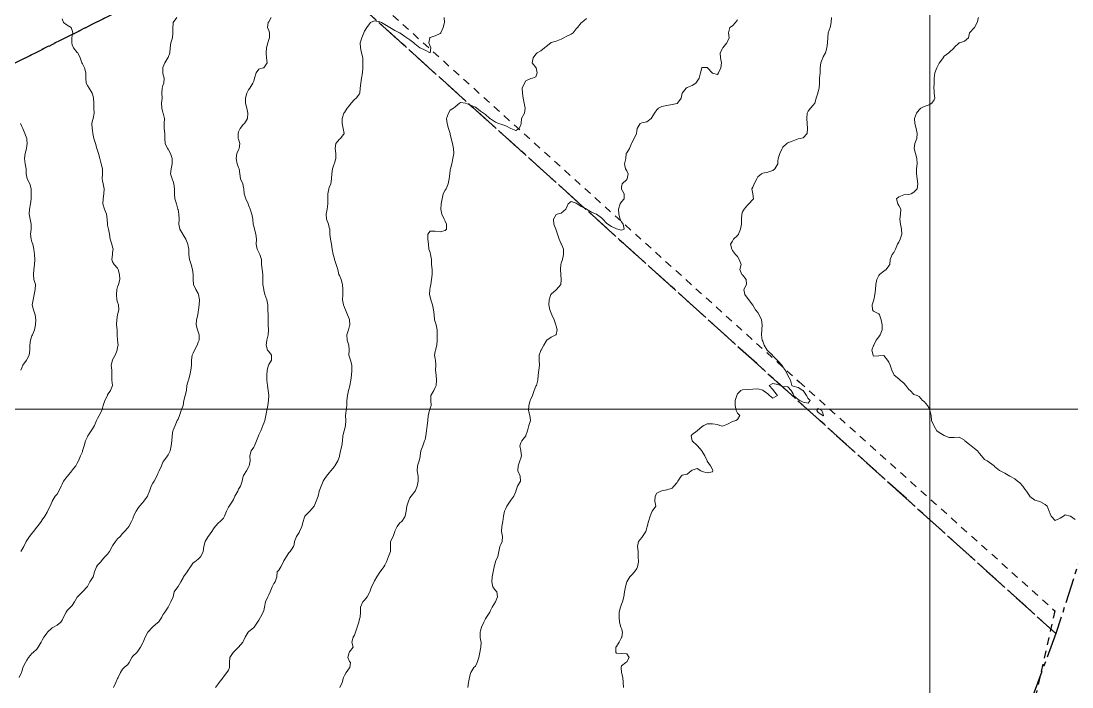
# Model space of a CAD drawing. Header units: centimetres. Extents: x 0 to 642158, y -847 to 649707.
# Drawn here: x 617676.7 to 617780.9, y 620859.8 to 620925.9 of the extents above; entities that cross this region are included whole.
import ezdxf

# ---------------------------------------------------------------- set-up
doc = ezdxf.new("R2010")
doc.units = ezdxf.units.CM
doc.header["$MEASUREMENT"] = 0
doc.linetypes.add('CENTERX2', pattern=[4, 2.5, -0.5, 0.5, -0.5])
doc.linetypes.add('JIS_02_0.7', pattern=[1.35, 0.75, -0.6])
for name, color, linetype, lineweight in [('MEV_grille', 254, 'Continuous', 9), ('WAL_parcellaire agricole', 7, 'JIS_02_0.7', 25), ('WAL_topographie 0.5', 253, 'Continuous', 20)]:
    doc.layers.add(name, color=color, linetype=linetype, lineweight=lineweight)
doc.layers.add('SPW_parcellaire cadastral', color=7, linetype='CENTERX2', lineweight=25, true_color=0xff0542)

# ---------------------------------------------------------------- blocks, each defined once
blk = doc.blocks.new('*U114')
at = {"layer": 'MEV_grille', "transparency": 33554687}
blk.add_lwpolyline([(-1338.46, 0), (1338.46, 0)], dxfattribs=at)
blk = doc.blocks.new('*U115')
at = {"layer": 'MEV_grille', "color": 0, "linetype": 'ByBlock', "lineweight": -2, "transparency": 16777216}
blk.add_blockref('*U114', (0, -1500), dxfattribs=at)
blk = doc.blocks.new('*U112')
at = {"layer": 'MEV_grille', "transparency": 33554687}
blk.add_lwpolyline([(0, 1825.48), (0, -1825.48)], dxfattribs=at)
blk = doc.blocks.new('*U113')
at = {"layer": 'MEV_grille', "color": 0, "linetype": 'ByBlock', "lineweight": -2, "transparency": 16777216}
blk.add_blockref('*U112', (2400, 0), dxfattribs=at)

msp = doc.modelspace()

# ---------------------------------------------------------------- linework, layer by layer
at = {"layer": 'SPW_parcellaire cadastral'}
for points in [[(617779.34, 620865.11), (617603.18, 621024.13), (617678.97, 621055.85), (617787.52, 620940), (617786.57, 620935.84), (617785.94, 620887.09), (617785.93, 620885.79), (617779.34, 620865.11)], [(617779.34, 620865.11), (617770.64, 620841.83), (617609.56, 620765.11), (617530.48, 620889.8), (617510.4, 620919.6), (617480.64, 620965.03), (617603.18, 621024.13), (617779.34, 620865.11)]]:
    msp.add_lwpolyline(points, dxfattribs=at)
at = {"layer": 'WAL_parcellaire agricole'}
for points in [[(617550.33, 620858.66), (617480.86, 620964.28), (617526.35, 620988.45), (617573.68, 621011.46), (617604.31, 621025.18), (617703.53, 620935.51), (617550.33, 620858.66)], [(617606.25, 620772.59), (617583.21, 620807.13), (617563, 620838.08), (617550.33, 620858.66), (617703.53, 620935.51), (617753.86, 620890.1), (617779.24, 620867.36), (617776.12, 620853.61), (617606.25, 620772.59)]]:
    msp.add_lwpolyline(points, dxfattribs=at)
at = {"layer": 'WAL_topographie 0.5'}
for points in [[(617692.11, 620926.25), (617691.77, 620925.75), (617691.75, 620925.62), (617691.72, 620925.25), (617691.73, 620924.75), (617691.68, 620924.25), (617691.54, 620923.75), (617691.45, 620923.25), (617691.42, 620922.75), (617691.25, 620922.28), (617691.24, 620922.25), (617690.95, 620921.75), (617690.75, 620921.28), (617690.74, 620921.25), (617690.74, 620920.75), (617690.75, 620920.7), (617690.88, 620920.25), (617690.82, 620919.75), (617690.75, 620919.52), (617690.68, 620919.25), (617690.65, 620918.75), (617690.67, 620918.25), (617690.61, 620917.75), (617690.62, 620917.25), (617690.75, 620916.82), (617690.77, 620916.75), (617690.89, 620916.25), (617690.88, 620915.75), (617690.87, 620915.25), (617690.93, 620914.75), (617690.94, 620914.25), (617690.96, 620913.75), (617691.21, 620913.25), (617691.25, 620913.19), (617691.51, 620912.75), (617691.65, 620912.25), (617691.67, 620911.75), (617691.56, 620911.25), (617691.5, 620910.75), (617691.65, 620910.25), (617691.75, 620909.98), (617691.82, 620909.75), (617691.9, 620909.25), (617691.9, 620908.75), (617691.94, 620908.25), (617692.09, 620907.75), (617692.24, 620907.25), (617692.25, 620907.19), (617692.32, 620906.75), (617692.34, 620906.25), (617692.31, 620905.75), (617692.41, 620905.25), (617692.72, 620904.75), (617692.75, 620904.69), (617693.02, 620904.25), (617693.21, 620903.75), (617693.25, 620903.57), (617693.3, 620903.25), (617693.31, 620902.75), (617693.37, 620902.25), (617693.55, 620901.75), (617693.67, 620901.25), (617693.73, 620900.75), (617693.75, 620900.25), (617693.75, 620900.25), (617693.79, 620899.75), (617694.02, 620899.25), (617694.25, 620898.85), (617694.29, 620898.75), (617694.38, 620898.25), (617694.34, 620897.75), (617694.27, 620897.25), (617694.25, 620897.06), (617694.2, 620896.75), (617694.08, 620896.25), (617694.05, 620895.75), (617694.19, 620895.25), (617694.25, 620895.06), (617694.33, 620894.75), (617694.33, 620894.25), (617694.25, 620894.04), (617694.14, 620893.75), (617693.89, 620893.25), (617693.75, 620892.94), (617693.66, 620892.75), (617693.57, 620892.25), (617693.57, 620891.75), (617693.52, 620891.25), (617693.42, 620890.75), (617693.27, 620890.25), (617693.25, 620890.19), (617693.11, 620889.75), (617693.07, 620889.25), (617692.96, 620888.75), (617692.82, 620888.25), (617692.75, 620887.75), (617692.75, 620887.75), (617692.57, 620887.25), (617692.38, 620886.75), (617692.25, 620886.4), (617692.17, 620886.25), (617691.95, 620885.75), (617691.75, 620885.3), (617691.73, 620885.25), (617691.67, 620884.75), (617691.63, 620884.25), (617691.56, 620883.75), (617691.45, 620883.25), (617691.25, 620882.86), (617691.19, 620882.75), (617690.83, 620882.25), (617690.75, 620882.11), (617690.59, 620881.75), (617690.38, 620881.25), (617690.25, 620880.99), (617690.15, 620880.75), (617689.86, 620880.25), (617689.75, 620880.05), (617689.59, 620879.75), (617689.42, 620879.25), (617689.25, 620878.86), (617689.2, 620878.75), (617688.86, 620878.25), (617688.75, 620878.11), (617688.41, 620877.75), (617688.25, 620877.52), (617688.09, 620877.25), (617687.84, 620876.75), (617687.75, 620876.51), (617687.63, 620876.25), (617687.36, 620875.75), (617687.25, 620875.62), (617686.93, 620875.25), (617686.75, 620875.06), (617686.49, 620874.75), (617686.25, 620874.51), (617686.04, 620874.25), (617685.75, 620873.83), (617685.7, 620873.75), (617685.43, 620873.25), (617685.25, 620872.99), (617685.01, 620872.75), (617684.75, 620872.45), (617684.57, 620872.25), (617684.25, 620871.9), (617684.14, 620871.75), (617683.97, 620871.25), (617683.81, 620870.75), (617683.75, 620870.64), (617683.5, 620870.25), (617683.25, 620869.77), (617683.24, 620869.75), (617682.75, 620869.25), (617682.75, 620869.25), (617682.26, 620868.75), (617682.25, 620868.74), (617681.97, 620868.25), (617681.75, 620867.9), (617681.59, 620867.75), (617681.25, 620867.39), (617681.14, 620867.25), (617680.88, 620866.75), (617680.75, 620866.43), (617680.62, 620866.25), (617680.25, 620865.94), (617679.88, 620865.75), (617679.75, 620865.69), (617679.3, 620865.25), (617679.25, 620865.19), (617678.94, 620864.75), (617678.75, 620864.45), (617678.65, 620864.25), (617678.38, 620863.75), (617678.25, 620863.58), (617677.88, 620863.25), (617677.75, 620863.15), (617677.42, 620862.75), (617677.25, 620862.48), (617677.12, 620862.25), (617676.86, 620861.75), (617676.75, 620861.33), (617676.73, 620861.25), (617676.48, 620860.75)], [(617680.75, 620926.11), (617680.88, 620925.75), (617681.25, 620925.49), (617681.63, 620925.25), (617681.75, 620924.96), (617681.81, 620924.75), (617681.75, 620924.45), (617681.72, 620924.25), (617681.7, 620923.75), (617681.75, 620923.55), (617681.88, 620923.25), (617682.25, 620922.79), (617682.29, 620922.75), (617682.55, 620922.25), (617682.71, 620921.75), (617682.75, 620921.67), (617682.95, 620921.25), (617683.09, 620920.75), (617683.09, 620920.25), (617683.12, 620919.75), (617683.25, 620919.51), (617683.42, 620919.25), (617683.73, 620918.75), (617683.75, 620918.68), (617683.85, 620918.25), (617683.88, 620917.75), (617683.9, 620917.25), (617683.93, 620916.75), (617683.82, 620916.25), (617683.75, 620916.03), (617683.69, 620915.75), (617683.73, 620915.25), (617683.75, 620915.06), (617683.79, 620914.75), (617683.88, 620914.25), (617684.04, 620913.75), (617684.18, 620913.25), (617684.25, 620913.06), (617684.35, 620912.75), (617684.49, 620912.25), (617684.61, 620911.75), (617684.74, 620911.25), (617684.74, 620910.75), (617684.71, 620910.25), (617684.75, 620910.05), (617684.81, 620909.75), (617684.92, 620909.25), (617684.88, 620908.75), (617684.8, 620908.25), (617684.77, 620907.75), (617684.96, 620907.25), (617685.16, 620906.75), (617685.2, 620906.25), (617685.23, 620905.75), (617685.25, 620905.66), (617685.35, 620905.25), (617685.43, 620904.75), (617685.51, 620904.25), (617685.69, 620903.75), (617685.75, 620903.47), (617685.8, 620903.25), (617685.75, 620902.92), (617685.73, 620902.75), (617685.68, 620902.25), (617685.75, 620902.02), (617685.92, 620901.75), (617686.25, 620901.37), (617686.32, 620901.25), (617686.43, 620900.75), (617686.47, 620900.25), (617686.35, 620899.75), (617686.25, 620899.53), (617686.18, 620899.25), (617686.14, 620898.75), (617686.18, 620898.25), (617686.25, 620898), (617686.33, 620897.75), (617686.36, 620897.25), (617686.25, 620896.75), (617686.25, 620896.75), (617686.16, 620896.25), (617686.15, 620895.75), (617686.19, 620895.25), (617686.21, 620894.75), (617686.25, 620894.25), (617686.25, 620894.25), (617686.29, 620893.75), (617686.25, 620893.55), (617686.19, 620893.25), (617686.01, 620892.75), (617685.75, 620892.27), (617685.74, 620892.25), (617685.62, 620891.75), (617685.67, 620891.25), (617685.67, 620890.75), (617685.69, 620890.25), (617685.73, 620889.75), (617685.54, 620889.25), (617685.25, 620888.8), (617685.23, 620888.75), (617684.98, 620888.25), (617684.81, 620887.75), (617684.75, 620887.48), (617684.68, 620887.25), (617684.43, 620886.75), (617684.25, 620886.45), (617684.17, 620886.25), (617683.95, 620885.75), (617683.75, 620885.42), (617683.64, 620885.25), (617683.3, 620884.75), (617683.25, 620884.64), (617683.07, 620884.25), (617682.93, 620883.75), (617682.78, 620883.25), (617682.75, 620883.16), (617682.58, 620882.75), (617682.38, 620882.25), (617682.25, 620882.03), (617682.09, 620881.75), (617681.75, 620881.33), (617681.7, 620881.25), (617681.29, 620880.75), (617681.25, 620880.7), (617680.89, 620880.25), (617680.75, 620879.95), (617680.66, 620879.75), (617680.43, 620879.25), (617680.25, 620878.96), (617680.04, 620878.75), (617679.77, 620878.25), (617679.75, 620878.23), (617679.55, 620877.75), (617679.29, 620877.25), (617679.25, 620877.16), (617679.02, 620876.75), (617678.75, 620876.4), (617678.65, 620876.25), (617678.29, 620875.75), (617678.25, 620875.69), (617677.92, 620875.25), (617677.75, 620875.03), (617677.51, 620874.75), (617677.25, 620874.36), (617677.19, 620874.25), (617676.96, 620873.75), (617676.75, 620873.41), (617676.65, 620873.25)], [(617701.47, 620926.25), (617701.25, 620925.83), (617701.18, 620925.75), (617701.12, 620925.25), (617701.25, 620924.96), (617701.32, 620924.75), (617701.32, 620924.25), (617701.25, 620924.08), (617701.15, 620923.75), (617701.03, 620923.25), (617700.98, 620922.75), (617701.02, 620922.25), (617701.1, 620921.75), (617700.75, 620921.27), (617700.69, 620921.25), (617700.25, 620921.13), (617700.01, 620920.75), (617699.84, 620920.25), (617699.75, 620919.94), (617699.67, 620919.75), (617699.37, 620919.25), (617699.25, 620919.08), (617699.06, 620918.75), (617698.92, 620918.25), (617698.93, 620917.75), (617699.08, 620917.25), (617699.18, 620916.75), (617699.15, 620916.25), (617698.84, 620915.75), (617698.75, 620915.66), (617698.42, 620915.25), (617698.25, 620914.91), (617698.2, 620914.75), (617698.22, 620914.25), (617698.25, 620914.17), (617698.38, 620913.75), (617698.3, 620913.25), (617698.25, 620913.13), (617698.09, 620912.75), (617698.02, 620912.25), (617698.12, 620911.75), (617698.25, 620911.37), (617698.3, 620911.25), (617698.38, 620910.75), (617698.43, 620910.25), (617698.66, 620909.75), (617698.75, 620909.4), (617698.78, 620909.25), (617698.8, 620908.75), (617698.97, 620908.25), (617699.19, 620907.75), (617699.25, 620907.62), (617699.4, 620907.25), (617699.56, 620906.75), (617699.65, 620906.25), (617699.7, 620905.75), (617699.75, 620905.54), (617699.82, 620905.25), (617699.97, 620904.75), (617700.04, 620904.25), (617700.01, 620903.75), (617700.09, 620903.25), (617700.25, 620902.94), (617700.35, 620902.75), (617700.53, 620902.25), (617700.54, 620901.75), (617700.59, 620901.25), (617700.65, 620900.75), (617700.66, 620900.25), (617700.67, 620899.75), (617700.74, 620899.25), (617700.75, 620899.21), (617700.87, 620898.75), (617701.06, 620898.25), (617701.14, 620897.75), (617701.15, 620897.25), (617701.19, 620896.75), (617701.2, 620896.25), (617701.2, 620895.75), (617701.21, 620895.25), (617701.17, 620894.75), (617701.06, 620894.25), (617700.98, 620893.75), (617701.13, 620893.25), (617701.25, 620893.11), (617701.5, 620892.75), (617701.52, 620892.25), (617701.25, 620891.82), (617701.21, 620891.75), (617701.08, 620891.25), (617701.06, 620890.75), (617701.06, 620890.25), (617701.11, 620889.75), (617701.19, 620889.25), (617701.25, 620888.75), (617701.25, 620888.75), (617701.25, 620888.75), (617701.22, 620888.25), (617701.16, 620887.75), (617701.06, 620887.25), (617700.97, 620886.75), (617700.86, 620886.25), (617700.75, 620885.99), (617700.65, 620885.75), (617700.46, 620885.25), (617700.25, 620884.83), (617700.21, 620884.75), (617700.04, 620884.25), (617699.84, 620883.75), (617699.75, 620883.62), (617699.51, 620883.25), (617699.38, 620882.75), (617699.4, 620882.25), (617699.29, 620881.75), (617699.25, 620881.64), (617699.02, 620881.25), (617698.75, 620880.81), (617698.72, 620880.75), (617698.6, 620880.25), (617698.44, 620879.75), (617698.25, 620879.43), (617698.16, 620879.25), (617697.89, 620878.75), (617697.75, 620878.42), (617697.66, 620878.25), (617697.3, 620877.75), (617697.25, 620877.67), (617697.04, 620877.25), (617696.86, 620876.75), (617696.75, 620876.58), (617696.41, 620876.25), (617696.25, 620876.11), (617695.94, 620875.75), (617695.75, 620875.5), (617695.59, 620875.25), (617695.25, 620874.78), (617695.22, 620874.75), (617694.92, 620874.25), (617694.8, 620873.75), (617694.75, 620873.25), (617694.75, 620873.25), (617694.5, 620872.75), (617694.25, 620872.49), (617693.91, 620872.25), (617693.75, 620872.13), (617693.48, 620871.75), (617693.25, 620871.4), (617693.15, 620871.25), (617692.8, 620870.75), (617692.75, 620870.66), (617692.53, 620870.25), (617692.25, 620869.78), (617692.22, 620869.75), (617691.87, 620869.25), (617691.75, 620868.75), (617691.75, 620868.75), (617691.52, 620868.25), (617691.25, 620867.75), (617691.25, 620867.75), (617690.93, 620867.25), (617690.75, 620866.96), (617690.65, 620866.75), (617690.29, 620866.25), (617690.25, 620866.21), (617689.75, 620865.78), (617689.71, 620865.75), (617689.25, 620865.26), (617689.24, 620865.25), (617688.98, 620864.75), (617688.78, 620864.25), (617688.75, 620864.18), (617688.52, 620863.75), (617688.25, 620863.37), (617688.14, 620863.25), (617687.75, 620862.87), (617687.66, 620862.75), (617687.41, 620862.25), (617687.25, 620862.04), (617686.91, 620861.75), (617686.75, 620861.59), (617686.52, 620861.25), (617686.3, 620860.75), (617686.25, 620860.65), (617686.08, 620860.25), (617685.84, 620859.75)], [(617718.65, 620926.25), (617718.68, 620925.75), (617718.53, 620925.25), (617718.31, 620924.75), (617718.25, 620924.67), (617717.75, 620924.43), (617717.25, 620924.26), (617717.23, 620924.25), (617717.11, 620923.75), (617717.25, 620923.41), (617717.31, 620923.25), (617717.27, 620922.75), (617717.25, 620922.75), (617717.24, 620922.75), (617716.75, 620923.02), (617716.25, 620923.24), (617716.24, 620923.25), (617715.75, 620923.65), (617715.62, 620923.75), (617715.25, 620924.03), (617714.94, 620924.25), (617714.75, 620924.38), (617714.25, 620924.72), (617714.21, 620924.75), (617713.75, 620924.97), (617713.25, 620925.25), (617713.25, 620925.25), (617712.75, 620925.56), (617712.42, 620925.75), (617712.25, 620925.84), (617711.75, 620925.94), (617711.34, 620925.75), (617711.25, 620925.62), (617710.97, 620925.25), (617710.75, 620924.91), (617710.68, 620924.75), (617710.47, 620924.25), (617710.31, 620923.75), (617710.34, 620923.25), (617710.46, 620922.75), (617710.56, 620922.25), (617710.57, 620921.75), (617710.58, 620921.25), (617710.55, 620920.75), (617710.45, 620920.25), (617710.37, 620919.75), (617710.32, 620919.25), (617710.28, 620918.75), (617710.25, 620918.68), (617709.9, 620918.25), (617709.75, 620918.12), (617709.42, 620917.75), (617709.25, 620917.54), (617709.02, 620917.25), (617708.75, 620916.84), (617708.69, 620916.75), (617708.53, 620916.25), (617708.54, 620915.75), (617708.64, 620915.25), (617708.72, 620914.75), (617708.36, 620914.25), (617708.25, 620914.17), (617707.9, 620913.75), (617707.82, 620913.25), (617707.9, 620912.75), (617707.91, 620912.25), (617707.75, 620911.79), (617707.73, 620911.75), (617707.56, 620911.25), (617707.49, 620910.75), (617707.48, 620910.25), (617707.4, 620909.75), (617707.25, 620909.37), (617707.21, 620909.25), (617707.11, 620908.75), (617707.11, 620908.25), (617707.12, 620907.75), (617707.05, 620907.25), (617706.93, 620906.75), (617706.97, 620906.25), (617707.18, 620905.75), (617707.25, 620905.43), (617707.29, 620905.25), (617707.31, 620904.75), (617707.38, 620904.25), (617707.47, 620903.75), (617707.53, 620903.25), (617707.63, 620902.75), (617707.75, 620902.32), (617707.77, 620902.25), (617707.94, 620901.75), (617708.09, 620901.25), (617708.21, 620900.75), (617708.25, 620900.65), (617708.43, 620900.25), (617708.55, 620899.75), (617708.59, 620899.25), (617708.59, 620898.75), (617708.57, 620898.25), (617708.65, 620897.75), (617708.75, 620897.48), (617708.85, 620897.25), (617709.07, 620896.75), (617709.25, 620896.28), (617709.26, 620896.25), (617709.28, 620895.75), (617709.25, 620895.66), (617709.14, 620895.25), (617709, 620894.75), (617709.02, 620894.25), (617709.18, 620893.75), (617709.21, 620893.25), (617709.2, 620892.75), (617709.25, 620892.56), (617709.34, 620892.25), (617709.48, 620891.75), (617709.48, 620891.25), (617709.44, 620890.75), (617709.38, 620890.25), (617709.29, 620889.75), (617709.25, 620889.56), (617709.17, 620889.25), (617709.04, 620888.75), (617708.98, 620888.25), (617708.99, 620887.75), (617708.92, 620887.25), (617708.85, 620886.75), (617708.89, 620886.25), (617708.87, 620885.75), (617708.75, 620885.32), (617708.73, 620885.25), (617708.6, 620884.75), (617708.56, 620884.25), (617708.49, 620883.75), (617708.36, 620883.25), (617708.27, 620882.75), (617708.25, 620882.68), (617708.08, 620882.25), (617707.79, 620881.75), (617707.75, 620881.69), (617707.4, 620881.25), (617707.25, 620881.06), (617706.98, 620880.75), (617706.75, 620880.42), (617706.65, 620880.25), (617706.45, 620879.75), (617706.26, 620879.25), (617706.25, 620879.21), (617706.15, 620878.75), (617705.94, 620878.25), (617705.75, 620877.75), (617705.75, 620877.75), (617705.31, 620877.25), (617705.25, 620877.2), (617704.83, 620876.75), (617704.75, 620876.57), (617704.66, 620876.25), (617704.53, 620875.75), (617704.3, 620875.25), (617704.25, 620875.15), (617704, 620874.75), (617703.81, 620874.25), (617703.75, 620873.97), (617703.7, 620873.75), (617703.37, 620873.25), (617703.25, 620873.12), (617703, 620872.75), (617702.75, 620872.34), (617702.71, 620872.25), (617702.45, 620871.75), (617702.25, 620871.42), (617702.09, 620871.25), (617702.03, 620870.75), (617701.88, 620870.25), (617701.75, 620870.08), (617701.59, 620869.75), (617701.38, 620869.25), (617701.25, 620868.96), (617701.15, 620868.75), (617700.93, 620868.25), (617700.81, 620867.75), (617700.75, 620867.42), (617700.7, 620867.25), (617700.43, 620866.75), (617700.25, 620866.44), (617700.14, 620866.25), (617699.79, 620865.75), (617699.75, 620865.71), (617699.25, 620865.29), (617699.21, 620865.25), (617698.91, 620864.75), (617698.75, 620864.4), (617698.68, 620864.25), (617698.25, 620863.76), (617698.24, 620863.75), (617697.75, 620863.28), (617697.72, 620863.25), (617697.39, 620862.75), (617697.35, 620862.25), (617697.35, 620861.75), (617697.25, 620861.48), (617697.1, 620861.25), (617696.75, 620860.81), (617696.71, 620860.75), (617696.31, 620860.25), (617696.25, 620860.17), (617695.97, 620859.75)], [(617732.75, 620926.15), (617732.3, 620925.75), (617732.25, 620925.72), (617731.87, 620925.25), (617731.75, 620925.12), (617731.45, 620924.75), (617731.25, 620924.6), (617730.75, 620924.38), (617730.51, 620924.25), (617730.25, 620924.12), (617729.75, 620923.92), (617729.25, 620923.77), (617729.22, 620923.75), (617728.75, 620923.38), (617728.6, 620923.25), (617728.25, 620922.94), (617727.86, 620922.75), (617727.75, 620922.63), (617727.47, 620922.25), (617727.39, 620921.75), (617727.75, 620921.28), (617727.77, 620921.25), (617727.88, 620920.75), (617727.75, 620920.38), (617727.42, 620920.25), (617727.25, 620920.22), (617726.75, 620919.98), (617726.61, 620919.75), (617726.39, 620919.25), (617726.4, 620918.75), (617726.47, 620918.25), (617726.57, 620917.75), (617726.69, 620917.25), (617726.6, 620916.75), (617726.33, 620916.25), (617726.28, 620915.75), (617726.25, 620915.62), (617726.08, 620915.25), (617725.75, 620915.05), (617725.25, 620915.25), (617725.25, 620915.25), (617724.75, 620915.51), (617724.25, 620915.66), (617724.04, 620915.75), (617723.75, 620915.87), (617723.25, 620916.2), (617723.19, 620916.25), (617722.75, 620916.62), (617722.56, 620916.75), (617722.25, 620916.97), (617721.89, 620917.25), (617721.75, 620917.35), (617721.25, 620917.57), (617720.77, 620917.75), (617720.75, 620917.76), (617720.25, 620917.81), (617720.16, 620917.75), (617719.75, 620917.38), (617719.57, 620917.25), (617719.25, 620917.05), (617719.06, 620916.75), (617718.89, 620916.25), (617718.93, 620915.75), (617719.08, 620915.25), (617719.23, 620914.75), (617719.25, 620914.68), (617719.35, 620914.25), (617719.48, 620913.75), (617719.57, 620913.25), (617719.6, 620912.75), (617719.52, 620912.25), (617719.39, 620911.75), (617719.26, 620911.25), (617719.25, 620911.12), (617719.21, 620910.75), (617719.15, 620910.25), (617719.03, 620909.75), (617718.84, 620909.25), (617718.75, 620909.11), (617718.56, 620908.75), (617718.45, 620908.25), (617718.34, 620907.75), (617718.3, 620907.25), (617718.42, 620906.75), (617718.66, 620906.25), (617718.75, 620906.06), (617718.89, 620905.75), (617718.86, 620905.25), (617718.75, 620905.13), (617718.25, 620904.99), (617717.75, 620905.04), (617717.25, 620905.06), (617717.01, 620904.75), (617717.01, 620904.25), (617717.09, 620903.75), (617717.11, 620903.25), (617717.25, 620902.94), (617717.3, 620902.75), (617717.39, 620902.25), (617717.39, 620901.75), (617717.44, 620901.25), (617717.45, 620900.75), (617717.39, 620900.25), (617717.31, 620899.75), (617717.25, 620899.47), (617717.21, 620899.25), (617717.18, 620898.75), (617717.25, 620898.52), (617717.33, 620898.25), (617717.49, 620897.75), (617717.58, 620897.25), (617717.64, 620896.75), (617717.69, 620896.25), (617717.75, 620896.04), (617717.84, 620895.75), (617717.95, 620895.25), (617717.95, 620894.75), (617717.94, 620894.25), (617717.91, 620893.75), (617717.77, 620893.25), (617717.75, 620893.12), (617717.67, 620892.75), (617717.75, 620892.38), (617717.78, 620892.25), (617717.82, 620891.75), (617717.79, 620891.25), (617717.85, 620890.75), (617717.9, 620890.25), (617717.84, 620889.75), (617717.75, 620889.53), (617717.61, 620889.25), (617717.32, 620888.75), (617717.32, 620888.25), (617717.35, 620887.75), (617717.25, 620887.48), (617717.18, 620887.25), (617717.06, 620886.75), (617717.03, 620886.25), (617716.97, 620885.75), (617716.9, 620885.25), (617716.83, 620884.75), (617716.75, 620884.39), (617716.71, 620884.25), (617716.52, 620883.75), (617716.33, 620883.25), (617716.26, 620882.75), (617716.25, 620882.68), (617716.18, 620882.25), (617716.01, 620881.75), (617715.98, 620881.25), (617716.05, 620880.75), (617716.06, 620880.25), (617715.95, 620879.75), (617715.77, 620879.25), (617715.75, 620879.22), (617715.38, 620878.75), (617715.25, 620878.57), (617715.1, 620878.25), (617714.94, 620877.75), (617714.88, 620877.25), (617714.77, 620876.75), (617714.75, 620876.71), (617714.43, 620876.25), (617714.25, 620876.1), (617713.99, 620875.75), (617713.75, 620875.29), (617713.74, 620875.25), (617713.57, 620874.75), (617713.33, 620874.25), (617713.32, 620873.75), (617713.31, 620873.25), (617713.25, 620873.09), (617713.11, 620872.75), (617712.93, 620872.25), (617712.75, 620871.89), (617712.67, 620871.75), (617712.28, 620871.25), (617712.25, 620871.21), (617711.98, 620870.75), (617711.75, 620870.36), (617711.69, 620870.25), (617711.44, 620869.75), (617711.27, 620869.25), (617711.25, 620869.2), (617711.01, 620868.75), (617710.75, 620868.44), (617710.56, 620868.25), (617710.35, 620867.75), (617710.35, 620867.25), (617710.31, 620866.75), (617710.25, 620866.57), (617710.17, 620866.25), (617710, 620865.75), (617709.84, 620865.25), (617709.75, 620864.95), (617709.61, 620864.75), (617709.48, 620864.25), (617709.61, 620863.75), (617709.25, 620863.31), (617709.23, 620863.25), (617709.09, 620862.75), (617709.25, 620862.34), (617709.35, 620862.25), (617709.3, 620861.75), (617709.25, 620861.72), (617708.91, 620861.25), (617708.75, 620860.95), (617708.67, 620860.75), (617708.52, 620860.25), (617708.29, 620859.75)], [(617747.75, 620926.03), (617747.53, 620925.75), (617747.25, 620925.44), (617746.98, 620925.25), (617746.85, 620924.75), (617746.91, 620924.25), (617746.75, 620923.89), (617746.68, 620923.75), (617746.29, 620923.25), (617746.25, 620923.19), (617746.01, 620922.75), (617746.05, 620922.25), (617746.16, 620921.75), (617746.1, 620921.25), (617745.87, 620920.75), (617745.75, 620920.61), (617745.25, 620920.74), (617745.23, 620920.75), (617744.76, 620921.25), (617744.75, 620921.29), (617744.25, 620921.31), (617744.22, 620921.25), (617744.07, 620920.75), (617743.93, 620920.25), (617743.75, 620919.94), (617743.62, 620919.75), (617743.25, 620919.5), (617742.75, 620919.31), (617742.66, 620919.25), (617742.25, 620918.75), (617742.25, 620918.75), (617742.17, 620918.25), (617741.8, 620917.75), (617741.75, 620917.71), (617741.25, 620917.62), (617740.75, 620917.52), (617740.25, 620917.43), (617739.92, 620917.25), (617739.75, 620917.11), (617739.51, 620916.75), (617739.25, 620916.32), (617739.19, 620916.25), (617738.75, 620915.91), (617738.25, 620915.81), (617738.1, 620915.75), (617737.79, 620915.25), (617737.75, 620915), (617737.72, 620914.75), (617737.5, 620914.25), (617737.25, 620913.82), (617737.22, 620913.75), (617737.02, 620913.25), (617736.75, 620912.83), (617736.71, 620912.75), (617736.66, 620912.25), (617736.54, 620911.75), (617736.62, 620911.25), (617736.75, 620911.05), (617736.89, 620910.75), (617736.81, 620910.25), (617736.75, 620910.17), (617736.29, 620909.75), (617736.25, 620909.42), (617736.24, 620909.25), (617736.25, 620909.22), (617736.51, 620908.75), (617736.49, 620908.25), (617736.25, 620907.97), (617736.09, 620907.75), (617735.93, 620907.25), (617735.98, 620906.75), (617736.12, 620906.25), (617736.25, 620905.97), (617736.39, 620905.75), (617736.5, 620905.25), (617736.25, 620905.15), (617735.86, 620905.25), (617735.75, 620905.28), (617735.25, 620905.52), (617734.88, 620905.75), (617734.75, 620905.86), (617734.37, 620906.25), (617734.25, 620906.39), (617733.75, 620906.73), (617733.72, 620906.75), (617733.25, 620906.94), (617732.76, 620907.25), (617732.75, 620907.26), (617732.25, 620907.49), (617731.83, 620907.75), (617731.75, 620907.82), (617731.25, 620908.01), (617730.95, 620907.75), (617730.75, 620907.3), (617730.72, 620907.25), (617730.25, 620906.85), (617729.85, 620906.75), (617729.75, 620906.72), (617729.48, 620906.25), (617729.51, 620905.75), (617729.71, 620905.25), (617729.75, 620905.16), (617729.9, 620904.75), (617730.04, 620904.25), (617730.25, 620903.8), (617730.28, 620903.75), (617730.48, 620903.25), (617730.48, 620902.75), (617730.37, 620902.25), (617730.25, 620901.89), (617730.21, 620901.75), (617730.2, 620901.25), (617730.23, 620900.75), (617730.25, 620900.25), (617730.25, 620900.25), (617730.25, 620900.25), (617730.22, 620899.75), (617729.79, 620899.25), (617729.75, 620899.22), (617729.25, 620898.79), (617729.23, 620898.75), (617729.06, 620898.25), (617729.03, 620897.75), (617729.13, 620897.25), (617729.25, 620896.93), (617729.33, 620896.75), (617729.56, 620896.25), (617729.72, 620895.75), (617729.75, 620895.61), (617729.87, 620895.25), (617729.75, 620894.8), (617729.71, 620894.75), (617729.25, 620894.54), (617728.84, 620894.25), (617728.75, 620894.13), (617728.52, 620893.75), (617728.27, 620893.25), (617728.25, 620893.2), (617728.06, 620892.75), (617728.07, 620892.25), (617728.09, 620891.75), (617728.02, 620891.25), (617727.96, 620890.75), (617727.93, 620890.25), (617727.79, 620889.75), (617727.75, 620889.66), (617727.58, 620889.25), (617727.4, 620888.75), (617727.25, 620888.39), (617727.18, 620888.25), (617727.03, 620887.75), (617727.01, 620887.25), (617727.15, 620886.75), (617727.22, 620886.25), (617727.06, 620885.75), (617726.91, 620885.25), (617726.75, 620884.78), (617726.74, 620884.75), (617726.36, 620884.25), (617726.25, 620884.03), (617726.16, 620883.75), (617726.25, 620883.3), (617726.26, 620883.25), (617726.32, 620882.75), (617726.25, 620882.53), (617726.16, 620882.25), (617725.98, 620881.75), (617725.96, 620881.25), (617726.2, 620880.75), (617726.22, 620880.25), (617725.92, 620879.75), (617725.77, 620879.25), (617725.75, 620879.22), (617725.55, 620878.75), (617725.25, 620878.35), (617725.19, 620878.25), (617724.85, 620877.75), (617724.75, 620877.53), (617724.64, 620877.25), (617724.53, 620876.75), (617724.47, 620876.25), (617724.35, 620875.75), (617724.33, 620875.25), (617724.44, 620874.75), (617724.39, 620874.25), (617724.25, 620873.94), (617724.16, 620873.75), (617724.07, 620873.25), (617723.96, 620872.75), (617723.75, 620872.28), (617723.74, 620872.25), (617723.6, 620871.75), (617723.5, 620871.25), (617723.42, 620870.75), (617723.36, 620870.25), (617723.47, 620869.75), (617723.75, 620869.39), (617723.86, 620869.25), (617723.93, 620868.75), (617723.75, 620868.25), (617723.75, 620868.25), (617723.41, 620867.75), (617723.25, 620867.42), (617723.18, 620867.25), (617722.86, 620866.75), (617722.75, 620866.57), (617722.57, 620866.25), (617722.36, 620865.75), (617722.25, 620865.4), (617722.2, 620865.25), (617722.2, 620864.75), (617722.25, 620864.5), (617722.3, 620864.25), (617722.29, 620863.75), (617722.25, 620863.6), (617722.18, 620863.25), (617722.07, 620862.75), (617721.91, 620862.25), (617721.75, 620861.88), (617721.58, 620861.75), (617721.28, 620861.25), (617721.25, 620861.17), (617721.17, 620860.75), (617721.05, 620860.25), (617721, 620859.75)], [(617757.06, 620926.25), (617757.05, 620925.75), (617756.95, 620925.25), (617756.75, 620924.75), (617756.75, 620924.75), (617756.69, 620924.25), (617756.67, 620923.75), (617756.59, 620923.25), (617756.48, 620922.75), (617756.25, 620922.36), (617756.2, 620922.25), (617756, 620921.75), (617755.96, 620921.25), (617755.93, 620920.75), (617755.87, 620920.25), (617755.88, 620919.75), (617755.85, 620919.25), (617755.75, 620918.91), (617755.7, 620918.75), (617755.55, 620918.25), (617755.41, 620917.75), (617755.25, 620917.55), (617754.97, 620917.25), (617754.75, 620916.95), (617754.64, 620916.75), (617754.63, 620916.25), (617754.67, 620915.75), (617754.68, 620915.25), (617754.65, 620914.75), (617754.25, 620914.31), (617753.95, 620914.25), (617753.75, 620914.21), (617753.25, 620914.03), (617752.75, 620913.81), (617752.63, 620913.75), (617752.25, 620913.38), (617752.17, 620913.25), (617751.96, 620912.75), (617751.78, 620912.25), (617751.75, 620912), (617751.73, 620911.75), (617751.46, 620911.25), (617751.25, 620911.08), (617750.75, 620910.9), (617750.25, 620910.8), (617750.12, 620910.75), (617749.75, 620910.44), (617749.65, 620910.25), (617749.4, 620909.75), (617749.25, 620909.43), (617749.18, 620909.25), (617749.25, 620908.75), (617749.25, 620908.75), (617749.32, 620908.25), (617749.25, 620908.19), (617748.88, 620907.75), (617748.75, 620907.62), (617748.41, 620907.25), (617748.25, 620906.96), (617748.16, 620906.75), (617748.15, 620906.25), (617748.15, 620905.75), (617748.05, 620905.25), (617747.83, 620904.75), (617747.75, 620904.61), (617747.36, 620904.25), (617747.25, 620904.05), (617747.06, 620903.75), (617747.17, 620903.25), (617747.25, 620903.12), (617747.55, 620902.75), (617747.75, 620902.55), (617747.92, 620902.25), (617748.11, 620901.75), (617747.98, 620901.25), (617748.19, 620900.75), (617748.25, 620900.71), (617748.59, 620900.25), (617748.64, 620899.75), (617748.37, 620899.25), (617748.48, 620898.75), (617748.75, 620898.41), (617748.86, 620898.25), (617749.22, 620897.75), (617749.25, 620897.71), (617749.54, 620897.25), (617749.75, 620896.97), (617749.88, 620896.75), (617750.12, 620896.25), (617750.19, 620895.75), (617750.15, 620895.25), (617750.12, 620894.75), (617750.18, 620894.25), (617750.25, 620894.13), (617750.39, 620893.75), (617750.7, 620893.25), (617750.75, 620893.19), (617751.2, 620892.75), (617751.25, 620892.69), (617751.68, 620892.25), (617751.75, 620892.18), (617752.13, 620891.75), (617752.25, 620891.6), (617752.46, 620891.25), (617752.74, 620890.75), (617752.75, 620890.74), (617752.99, 620890.25), (617753.15, 620889.75), (617753.25, 620889.66), (617753.75, 620889.52), (617754.23, 620889.25), (617754.25, 620889.23), (617754.59, 620888.75), (617754.75, 620888.45), (617754.94, 620888.25), (617754.75, 620887.99), (617754.25, 620888.07), (617753.92, 620888.25), (617753.75, 620888.34), (617753.3, 620888.75), (617753.25, 620888.9), (617753.08, 620889.25), (617752.75, 620889.59), (617752.25, 620889.65), (617752.02, 620889.75), (617751.75, 620889.84), (617751.25, 620889.92), (617750.89, 620889.75), (617751.25, 620889.34), (617751.32, 620889.25), (617751.7, 620888.75), (617751.25, 620888.49), (617750.92, 620888.75), (617750.75, 620888.92), (617750.3, 620889.25), (617750.25, 620889.28), (617749.75, 620889.4), (617749.25, 620889.36), (617748.75, 620889.35), (617748.25, 620889.29), (617748.08, 620889.25), (617747.75, 620888.92), (617747.69, 620888.75), (617747.52, 620888.25), (617747.5, 620887.75), (617747.62, 620887.25), (617747.75, 620887), (617747.97, 620886.75), (617747.75, 620886.36), (617747.58, 620886.25), (617747.25, 620886.17), (617746.75, 620885.9), (617746.42, 620885.75), (617746.25, 620885.69), (617746, 620885.75), (617745.75, 620885.86), (617745.25, 620885.92), (617744.75, 620885.92), (617744.39, 620885.75), (617744.25, 620885.68), (617743.75, 620885.25), (617743.75, 620885.25), (617743.25, 620884.87), (617743.16, 620884.75), (617743.25, 620884.25), (617743.25, 620884.25), (617743.75, 620883.79), (617743.79, 620883.75), (617744.21, 620883.25), (617744.25, 620883.18), (617744.51, 620882.75), (617744.72, 620882.25), (617744.75, 620882.22), (617745.08, 620881.75), (617745.25, 620881.39), (617745.3, 620881.25), (617745.25, 620881.15), (617744.75, 620881.07), (617744.25, 620881.19), (617744.1, 620881.25), (617743.75, 620881.5), (617743.25, 620881.33), (617743.16, 620881.25), (617742.75, 620880.95), (617742.25, 620880.82), (617742.15, 620880.75), (617741.82, 620880.25), (617741.75, 620880.1), (617741.43, 620879.75), (617741.25, 620879.53), (617740.75, 620879.39), (617740.25, 620879.28), (617740.15, 620879.25), (617739.75, 620879.05), (617739.58, 620878.75), (617739.54, 620878.25), (617739.63, 620877.75), (617739.29, 620877.25), (617739.25, 620877.21), (617739.07, 620876.75), (617738.93, 620876.25), (617738.79, 620875.75), (617738.75, 620875.61), (617738.64, 620875.25), (617738.32, 620874.75), (617738.25, 620874.66), (617737.92, 620874.25), (617737.81, 620873.75), (617737.89, 620873.25), (617737.9, 620872.75), (617737.91, 620872.25), (617737.83, 620871.75), (617737.75, 620871.58), (617737.54, 620871.25), (617737.25, 620870.93), (617737.07, 620870.75), (617736.75, 620870.25), (617736.75, 620870.25), (617736.63, 620869.75), (617736.55, 620869.25), (617736.47, 620868.75), (617736.34, 620868.25), (617736.25, 620868.03), (617736.13, 620867.75), (617736.01, 620867.25), (617736.02, 620866.75), (617736.03, 620866.25), (617736.17, 620865.75), (617736.25, 620865.61), (617736.35, 620865.25), (617736.26, 620864.75), (617736.25, 620864.71), (617736.02, 620864.25), (617735.75, 620863.84), (617735.69, 620863.75), (617735.68, 620863.25), (617735.75, 620863.16), (617736.25, 620863.13), (617736.75, 620863.11), (617737, 620862.75), (617736.75, 620862.31), (617736.68, 620862.25), (617736.25, 620861.92), (617736.2, 620861.75), (617736.25, 620861.25), (617736.25, 620861.25), (617736.37, 620860.75), (617736.41, 620860.25), (617736.42, 620859.75)], [(617771.66, 620926.25), (617771.52, 620925.75), (617771.25, 620925.25), (617771.25, 620925.25), (617770.75, 620924.75), (617770.75, 620924.75), (617770.65, 620924.25), (617770.25, 620923.92), (617769.8, 620923.75), (617769.75, 620923.73), (617769.25, 620923.27), (617769.23, 620923.25), (617768.75, 620922.77), (617768.71, 620922.75), (617768.25, 620922.42), (617768.15, 620922.25), (617767.78, 620921.75), (617767.75, 620921.71), (617767.51, 620921.25), (617767.32, 620920.75), (617767.25, 620920.25), (617767.25, 620920.25), (617767.24, 620919.75), (617767.23, 620919.25), (617767.25, 620919), (617767.27, 620918.75), (617767.33, 620918.25), (617767.25, 620918.07), (617767.01, 620917.75), (617766.75, 620917.59), (617766.25, 620917.43), (617765.93, 620917.25), (617765.75, 620917.1), (617765.5, 620916.75), (617765.3, 620916.25), (617765.33, 620915.75), (617765.47, 620915.25), (617765.58, 620914.75), (617765.52, 620914.25), (617765.34, 620913.75), (617765.27, 620913.25), (617765.39, 620912.75), (617765.53, 620912.25), (617765.56, 620911.75), (617765.51, 620911.25), (617765.51, 620910.75), (617765.58, 620910.25), (617765.63, 620909.75), (617765.57, 620909.25), (617765.25, 620908.93), (617764.96, 620908.75), (617764.75, 620908.68), (617764.25, 620908.65), (617763.75, 620908.47), (617763.51, 620908.25), (617763.66, 620907.75), (617763.75, 620907.6), (617763.96, 620907.25), (617763.92, 620906.75), (617763.84, 620906.25), (617763.91, 620905.75), (617764.01, 620905.25), (617764.05, 620904.75), (617763.89, 620904.25), (617763.75, 620903.97), (617763.62, 620903.75), (617763.41, 620903.25), (617763.25, 620902.95), (617763.09, 620902.75), (617762.89, 620902.25), (617762.84, 620901.75), (617762.75, 620901.6), (617762.48, 620901.25), (617762.25, 620901.07), (617761.83, 620900.75), (617761.75, 620900.64), (617761.58, 620900.25), (617761.47, 620899.75), (617761.43, 620899.25), (617761.38, 620898.75), (617761.27, 620898.25), (617761.25, 620898.14), (617761.11, 620897.75), (617761.12, 620897.25), (617761.25, 620897.11), (617761.75, 620896.85), (617761.83, 620896.75), (617761.98, 620896.25), (617762.08, 620895.75), (617762.11, 620895.25), (617761.89, 620894.75), (617761.75, 620894.58), (617761.51, 620894.25), (617761.27, 620893.75), (617761.25, 620893.71), (617761.08, 620893.25), (617761.2, 620892.75), (617761.25, 620892.66), (617761.75, 620892.69), (617762.25, 620892.72), (617762.63, 620892.25), (617762.75, 620892.04), (617762.89, 620891.75), (617763.06, 620891.25), (617763.25, 620890.83), (617763.29, 620890.75), (617763.75, 620890.39), (617763.89, 620890.25), (617764.25, 620889.98), (617764.43, 620889.75), (617764.75, 620889.35), (617764.88, 620889.25), (617765.25, 620888.83), (617765.56, 620888.75), (617765.75, 620888.65), (617766.1, 620888.25), (617766.25, 620888.14), (617766.58, 620887.75), (617766.75, 620887.5), (617766.84, 620887.25), (617766.94, 620886.75), (617766.98, 620886.25), (617767.21, 620885.75), (617767.25, 620885.69), (617767.51, 620885.25), (617767.75, 620885.07), (617768.25, 620884.77), (617768.3, 620884.75), (617768.75, 620884.57), (617769.25, 620884.56), (617769.75, 620884.61), (617770.25, 620884.32), (617770.3, 620884.25), (617770.75, 620883.87), (617770.91, 620883.75), (617771.25, 620883.48), (617771.55, 620883.25), (617771.75, 620883), (617771.95, 620882.75), (617772.25, 620882.38), (617772.51, 620882.25), (617772.75, 620882.09), (617773.2, 620881.75), (617773.25, 620881.7), (617773.75, 620881.29), (617773.79, 620881.25), (617774.25, 620881.02), (617774.75, 620880.75), (617774.75, 620880.75), (617775.25, 620880.47), (617775.52, 620880.25), (617775.75, 620880.07), (617776.04, 620879.75), (617776.25, 620879.45), (617776.41, 620879.25), (617776.73, 620878.75), (617776.75, 620878.71), (617777.25, 620878.34), (617777.61, 620878.25), (617777.75, 620878.22), (617778.25, 620877.93), (617778.46, 620877.75), (617778.65, 620877.25), (617778.75, 620876.99), (617778.86, 620876.75), (617779.25, 620876.32), (617779.75, 620876.56), (617780.09, 620876.75), (617780.25, 620876.9), (617780.75, 620876.77), (617780.77, 620876.75), (617781.25, 620876.43)], [(617676.61, 620915.75), (617676.75, 620915.44), (617676.84, 620915.25), (617677.04, 620914.75), (617677.23, 620914.25), (617677.25, 620914.11), (617677.29, 620913.75), (617677.25, 620913.52), (617677.2, 620913.25), (617677.08, 620912.75), (617677.02, 620912.25), (617677.09, 620911.75), (617677.19, 620911.25), (617677.19, 620910.75), (617677.25, 620910.4), (617677.28, 620910.25), (617677.55, 620909.75), (617677.68, 620909.25), (617677.69, 620908.75), (617677.69, 620908.25), (617677.61, 620907.75), (617677.5, 620907.25), (617677.49, 620906.75), (617677.57, 620906.25), (617677.66, 620905.75), (617677.67, 620905.25), (617677.62, 620904.75), (617677.67, 620904.25), (617677.75, 620903.99), (617677.83, 620903.75), (617677.95, 620903.25), (617678, 620902.75), (617678.04, 620902.25), (617678.02, 620901.75), (617677.95, 620901.25), (617677.89, 620900.75), (617677.93, 620900.25), (617678.09, 620899.75), (617678.06, 620899.25), (617677.96, 620898.75), (617677.86, 620898.25), (617677.78, 620897.75), (617677.91, 620897.25), (617678.07, 620896.75), (617678.13, 620896.25), (617678.11, 620895.75), (617677.99, 620895.25), (617677.79, 620894.75), (617677.75, 620894.66), (617677.6, 620894.25), (617677.53, 620893.75), (617677.55, 620893.25), (617677.46, 620892.75), (617677.25, 620892.32), (617677.2, 620892.25), (617676.85, 620891.75), (617676.75, 620891.49), (617676.65, 620891.25)], [(617756.29, 620886.75), (617756.25, 620886.73), (617756.2, 620886.75), (617755.75, 620887.05), (617755.61, 620887.25), (617755.75, 620887.44), (617756.11, 620887.25), (617756.25, 620886.89), (617756.29, 620886.75)]]:
    msp.add_lwpolyline(points, dxfattribs=at)

# ---------------------------------------------------------------- block references
at = {"layer": 'MEV_grille', "transparency": 33554687}
for name, p in [('*U113', (615366.81, 620593.64)), ('*U115', (616669.48, 622387.38))]:
    msp.add_blockref(name, p, dxfattribs=at)

doc.saveas('drawing.dxf')
